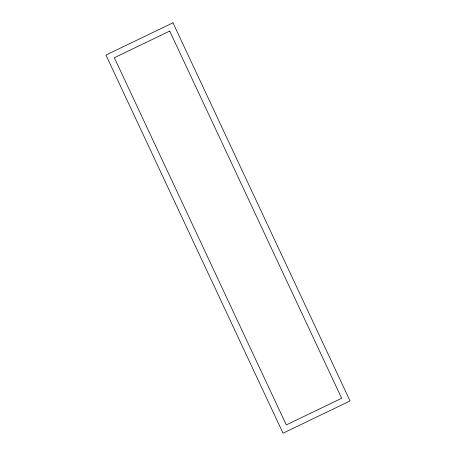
<?xml version="1.0" encoding="UTF-8"?>
<svg xmlns="http://www.w3.org/2000/svg" width="456" height="456" viewBox="0 0 456 456"><rect width="100%" height="100%" fill="white"/><g stroke="black" fill="none" stroke-linecap="round" stroke-linejoin="round"><path stroke-width="0.68" d="M172.972 22.8L105.934 55.045L283.028 433.2L350.065 400.955L172.972 22.8M169.706 31.088L114.331 57.718L286.294 424.912L341.669 398.282L169.706 31.088"/></g></svg>
